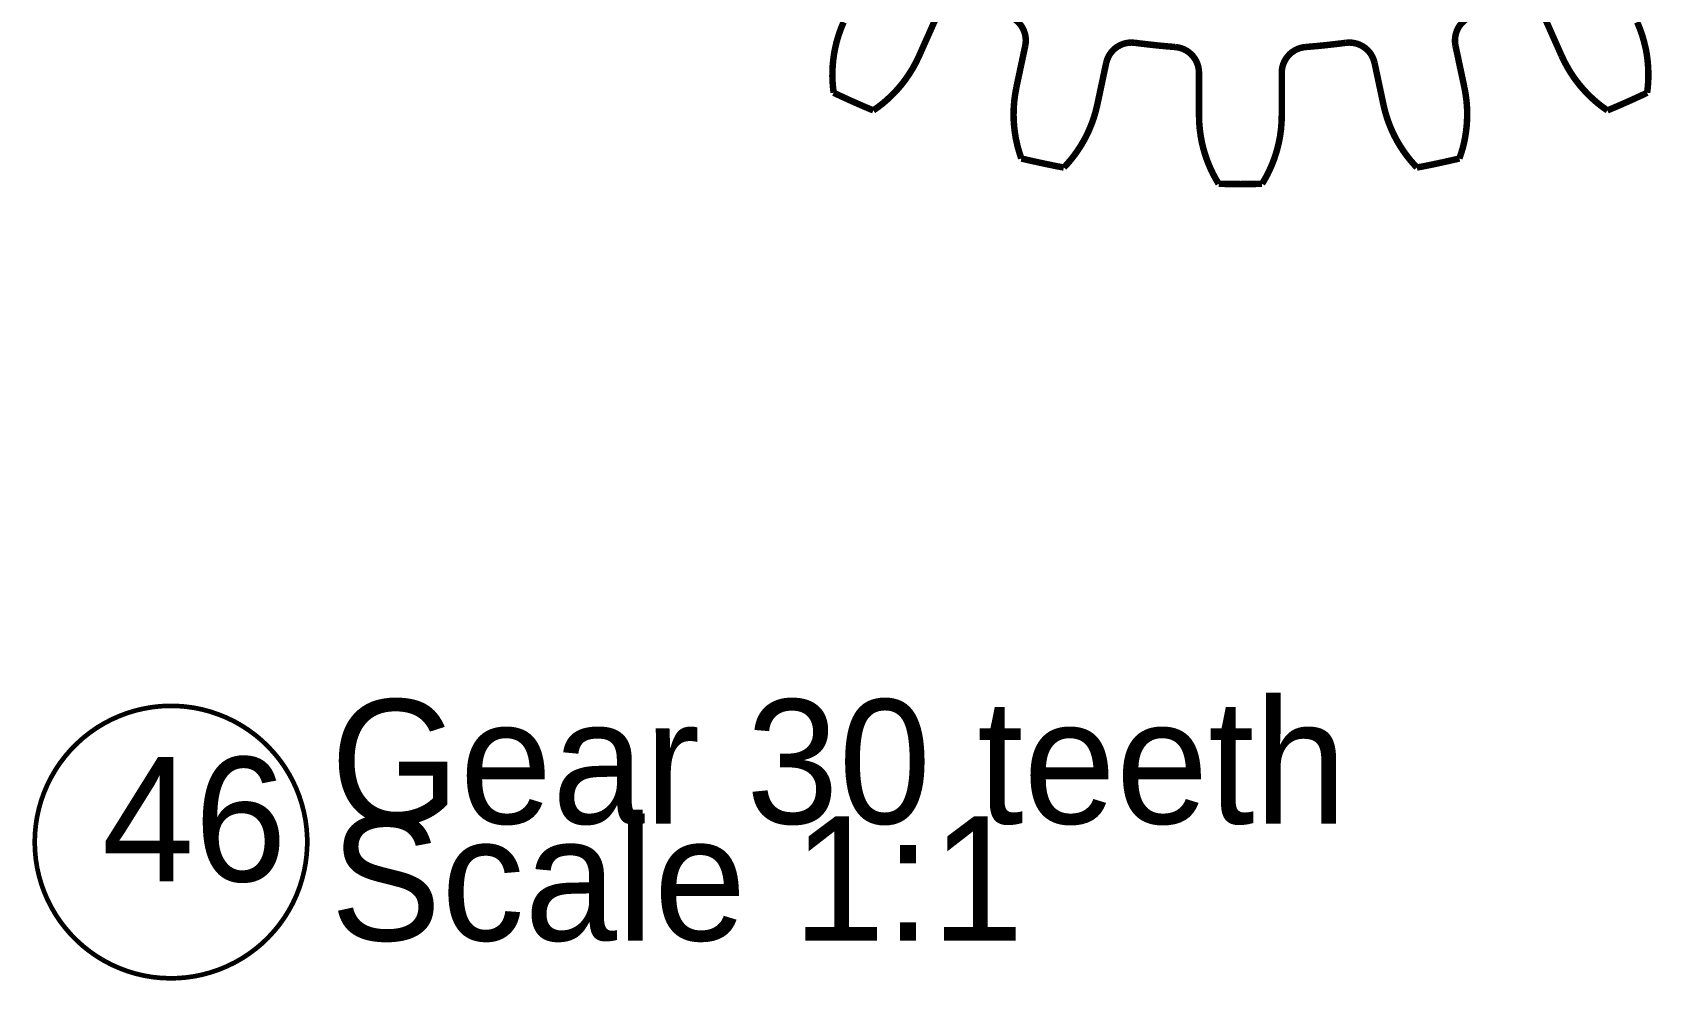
# Model space of a CAD drawing. Extents: x 0.4 to 23.1, y 0.4 to 16.1.
# Drawn here: x 4.045 to 6.51, y 4.891 to 6.335 of the extents above; entities that cross this region are included whole.
import ezdxf

# ---------------------------------------------------------------- set-up
doc = ezdxf.new("R2010")
doc.units = 0
doc.layers.get('0').update_dxf_attribs({"linetype": 'CONTINUOUS'})

msp = doc.modelspace()

# ---------------------------------------------------------------- linework, layer by layer
at = {"color": 0, "const_width": 0.00985}
for points in [[(5.42139, 6.35846), (5.39507, 6.29932)], [(5.55658, 6.31451), (5.55729, 6.31896), (5.55746, 6.32346), (5.55713, 6.3279), (5.55626, 6.33236), (5.5549, 6.33669), (5.55306, 6.34082), (5.55078, 6.34467), (5.54801, 6.34825), (5.54492, 6.35151), (5.5415, 6.35433), (5.53782, 6.35678), (5.53386, 6.35878), (5.52935, 6.3604)], [(6.21181, 6.31451), (6.21115, 6.31896), (6.21099, 6.32346), (6.21132, 6.3279), (6.21218, 6.33236), (6.21354, 6.33669), (6.21539, 6.34082), (6.21767, 6.34467), (6.22043, 6.34825), (6.22353, 6.35151), (6.22694, 6.35433), (6.23063, 6.35678), (6.2346, 6.35878), (6.2391, 6.3604)], [(6.34706, 6.35846), (6.37337, 6.29932)], [(5.26486, 6.24306), (5.26389, 6.25136), (5.26324, 6.2596), (5.26297, 6.26801), (5.26303, 6.27636), (5.26346, 6.28489), (5.26432, 6.2934), (5.26546, 6.30192), (5.26704, 6.31033), (5.26942, 6.32058), (5.2724, 6.33068), (5.27593, 6.34071), (5.28, 6.35053)], [(6.50358, 6.24306), (6.50456, 6.25136), (6.50521, 6.2596), (6.50549, 6.26801), (6.50537, 6.27636), (6.50493, 6.28489), (6.50413, 6.2934), (6.50299, 6.30192), (6.50142, 6.31033), (6.49897, 6.32058), (6.49604, 6.33068), (6.49251, 6.34071), (6.48844, 6.35053)], [(5.55658, 6.31451), (5.54313, 6.25119)], [(5.67985, 6.28831), (5.68104, 6.29264), (5.68272, 6.29682), (5.68485, 6.30078), (5.68739, 6.30447), (5.69043, 6.30789), (5.69379, 6.31093), (5.69743, 6.31347), (5.70139, 6.31565), (5.70557, 6.31739), (5.70985, 6.31858), (5.71419, 6.31928), (5.71864, 6.3195), (5.72342, 6.31917)], [(5.785, 6.31272), (5.76958, 6.31401), (5.75418, 6.31554), (5.74647, 6.3164), (5.73882, 6.31728), (5.73112, 6.31819), (5.72342, 6.31917)], [(5.82124, 6.27344), (5.82096, 6.27794), (5.82021, 6.28239), (5.81896, 6.28668), (5.81717, 6.29085), (5.81494, 6.29476), (5.81228, 6.29844), (5.80925, 6.30176), (5.80583, 6.30469), (5.80208, 6.30724), (5.79818, 6.30931), (5.79406, 6.31087), (5.78976, 6.31201), (5.785, 6.31272)], [(5.94721, 6.27344), (5.94749, 6.27794), (5.94824, 6.28239), (5.94949, 6.28668), (5.95128, 6.29085), (5.9535, 6.29476), (5.95617, 6.29844), (5.95921, 6.30176), (5.96262, 6.30469), (5.96636, 6.30724), (5.97026, 6.30931), (5.97439, 6.31087), (5.97868, 6.31201), (5.98346, 6.31272)], [(6.04503, 6.31917), (6.03733, 6.31819), (6.02962, 6.31728), (6.02197, 6.3164), (6.01426, 6.31554), (5.99886, 6.31401), (5.98346, 6.31272)], [(6.0886, 6.28831), (6.0874, 6.29264), (6.08572, 6.29682), (6.08361, 6.30078), (6.08106, 6.30447), (6.07801, 6.30789), (6.07465, 6.31093), (6.07101, 6.31347), (6.06706, 6.31565), (6.06288, 6.31739), (6.0586, 6.31858), (6.05425, 6.31928), (6.04981, 6.3195), (6.04503, 6.31917)], [(6.21181, 6.31451), (6.22532, 6.25119)], [(5.32531, 6.21615), (5.33208, 6.22097), (5.33871, 6.22601), (5.34511, 6.23144), (5.35124, 6.23708), (5.35732, 6.24311), (5.36307, 6.2494), (5.3686, 6.25597), (5.37386, 6.26281), (5.37983, 6.27143), (5.38536, 6.28039), (5.39046, 6.28971), (5.39507, 6.29932)], [(5.67985, 6.28831), (5.66639, 6.22499)], [(6.0886, 6.28831), (6.10206, 6.22499)], [(6.44314, 6.21615), (6.43636, 6.22097), (6.42974, 6.22601), (6.42333, 6.23144), (6.41715, 6.23708), (6.41114, 6.24311), (6.40539, 6.2494), (6.39985, 6.25597), (6.39458, 6.26281), (6.38857, 6.27143), (6.38308, 6.28039), (6.37799, 6.28971), (6.37337, 6.29932)], [(5.82124, 6.27344), (5.82124, 6.20871)], [(5.94721, 6.27344), (5.94721, 6.20871)], [(5.32531, 6.21615), (5.31765, 6.2194), (5.31006, 6.2226), (5.30251, 6.22592), (5.29492, 6.22928), (5.28738, 6.23264), (5.27989, 6.23606), (5.27235, 6.23953), (5.26486, 6.24306)], [(5.55072, 6.1429), (5.54807, 6.15082), (5.54568, 6.15881), (5.54368, 6.16689), (5.54199, 6.17507), (5.54069, 6.18354), (5.53971, 6.192), (5.53907, 6.20057), (5.53885, 6.20921), (5.53907, 6.21967), (5.53988, 6.23019), (5.54124, 6.24072), (5.54313, 6.25119)], [(6.21772, 6.1429), (6.22038, 6.15082), (6.22276, 6.15881), (6.22478, 6.16689), (6.2264, 6.17507), (6.22775, 6.18354), (6.22874, 6.192), (6.22933, 6.20057), (6.2296, 6.20921), (6.22939, 6.21967), (6.22857, 6.23019), (6.22721, 6.24072), (6.22532, 6.25119)], [(6.50358, 6.24306), (6.4961, 6.23953), (6.48856, 6.23606), (6.48107, 6.23264), (6.47353, 6.22928), (6.46593, 6.22592), (6.45839, 6.2226), (6.45074, 6.2194), (6.44314, 6.21615)], [(5.6154, 6.12918), (5.6211, 6.13525), (5.62646, 6.1416), (5.63162, 6.14822), (5.63644, 6.155), (5.64111, 6.16217), (5.64546, 6.16954), (5.64953, 6.17714), (5.65321, 6.18485), (5.65728, 6.19456), (5.66086, 6.20449), (5.6639, 6.21468), (5.66639, 6.22499)], [(5.85113, 6.10439), (5.8469, 6.11154), (5.84293, 6.11887), (5.83925, 6.12642), (5.83594, 6.13406), (5.83285, 6.14204), (5.83014, 6.15012), (5.82775, 6.15836), (5.82574, 6.16672), (5.82379, 6.17708), (5.82238, 6.1875), (5.8215, 6.19808), (5.82124, 6.20871)], [(5.91726, 6.10439), (5.92156, 6.11154), (5.92551, 6.11887), (5.92914, 6.12642), (5.93251, 6.13406), (5.9356, 6.14204), (5.93826, 6.15012), (5.94065, 6.15836), (5.94271, 6.16672), (5.94467, 6.17708), (5.94607, 6.1875), (5.94694, 6.19808), (5.94721, 6.20871)], [(6.153, 6.12918), (6.14735, 6.13525), (6.14199, 6.1416), (6.13683, 6.14822), (6.132, 6.155), (6.12733, 6.16217), (6.12299, 6.16954), (6.11893, 6.17714), (6.11524, 6.18485), (6.11117, 6.19456), (6.10758, 6.20449), (6.10454, 6.21468), (6.10206, 6.22499)], [(5.6154, 6.12918), (5.60732, 6.13069), (5.59918, 6.13232), (5.5911, 6.13396), (5.57493, 6.13743), (5.56685, 6.13921), (5.55875, 6.14106), (5.55072, 6.1429)], [(6.21772, 6.1429), (6.20964, 6.14106), (6.20161, 6.13921), (6.19353, 6.13743), (6.17736, 6.13396), (6.16928, 6.13232), (6.16114, 6.13069), (6.153, 6.12918)], [(5.91726, 6.10439), (5.90901, 6.10422), (5.90076, 6.10411), (5.89247, 6.10406), (5.88422, 6.104), (5.87597, 6.10406), (5.86768, 6.10411), (5.85943, 6.10422), (5.85113, 6.10439)]]:
    msp.add_lwpolyline(points, dxfattribs=at)
at = {"color": 0, "const_width": 0.00708}
msp.add_lwpolyline([(4.06793, 5.01394), (4.07374, 5.00244), (4.08024, 4.99132), (4.08746, 4.98063), (4.09538, 4.97038), (4.10385, 4.96067), (4.1129, 4.9515), (4.12256, 4.94287), (4.13265, 4.9349), (4.14328, 4.92757), (4.15435, 4.9209), (4.16581, 4.91493), (4.17757, 4.90972), (4.18967, 4.90522), (4.20204, 4.90147), (4.21463, 4.89849), (4.22732, 4.89632), (4.24013, 4.89497), (4.25304, 4.89442), (4.26594, 4.89464), (4.27881, 4.89567), (4.29161, 4.89746), (4.30419, 4.90012), (4.31668, 4.90349), (4.32889, 4.90767), (4.34082, 4.9126), (4.35243, 4.91824), (4.36367, 4.92458), (4.37446, 4.93164), (4.38482, 4.93935), (4.39469, 4.94764), (4.40397, 4.9566), (4.41271, 4.9661), (4.42085, 4.97607), (4.42839, 4.9866), (4.43522, 4.99756), (4.44135, 5.0089), (4.44678, 5.02061), (4.45144, 5.03267), (4.45535, 5.04492), (4.4585, 5.05746), (4.46089, 5.07015), (4.46246, 5.08296), (4.46322, 5.09581), (4.46322, 5.10872), (4.4624, 5.12164), (4.46078, 5.13444), (4.45833, 5.14708), (4.45514, 5.15961), (4.45117, 5.17188), (4.4464, 5.18386), (4.44097, 5.19558), (4.43479, 5.20687), (4.4279, 5.21783), (4.42036, 5.22831), (4.41217, 5.23828), (4.40338, 5.24772), (4.39404, 5.25662), (4.38417, 5.26492), (4.37375, 5.27257), (4.3629, 5.27957), (4.35167, 5.28592), (4.34006, 5.2915), (4.32807, 5.29633), (4.31586, 5.30046), (4.30339, 5.30382), (4.29075, 5.30637), (4.27794, 5.30817), (4.26508, 5.30914), (4.25222, 5.30931), (4.23931, 5.30871), (4.22646, 5.30724), (4.21376, 5.30501), (4.20122, 5.30203), (4.18886, 5.29824), (4.17681, 5.29368), (4.16504, 5.28842), (4.1536, 5.28239), (4.14258, 5.27572), (4.132, 5.26833), (4.12185, 5.26031), (4.11231, 5.25163), (4.10325, 5.24246), (4.09483, 5.23269), (4.08697, 5.22244), (4.07981, 5.21169), (4.07335, 5.20053), (4.06754, 5.18901), (4.0625, 5.17714), (4.05817, 5.16499), (4.05464, 5.15256), (4.05186, 5.13992), (4.04992, 5.12717), (4.04872, 5.11431), (4.04833, 5.10146), (4.04878, 5.08854), (4.05003, 5.07568), (4.05203, 5.06293), (4.05485, 5.05035), (4.05843, 5.03797), (4.06282, 5.02582), (4.06793, 5.01394)], close=True, dxfattribs=at)

# ---------------------------------------------------------------- texts
at = {"color": 0}
for s, height, p in [('Gear 30 teeth', 0.189279, (4.49865, 5.12983)), ('46', 0.189294, (4.15058, 5.04201)), ('Scale 1:1', 0.189317, (4.49865, 4.95192))]:
    msp.add_text(s, height=height, dxfattribs=at).set_placement(p)

doc.saveas('drawing.dxf')
